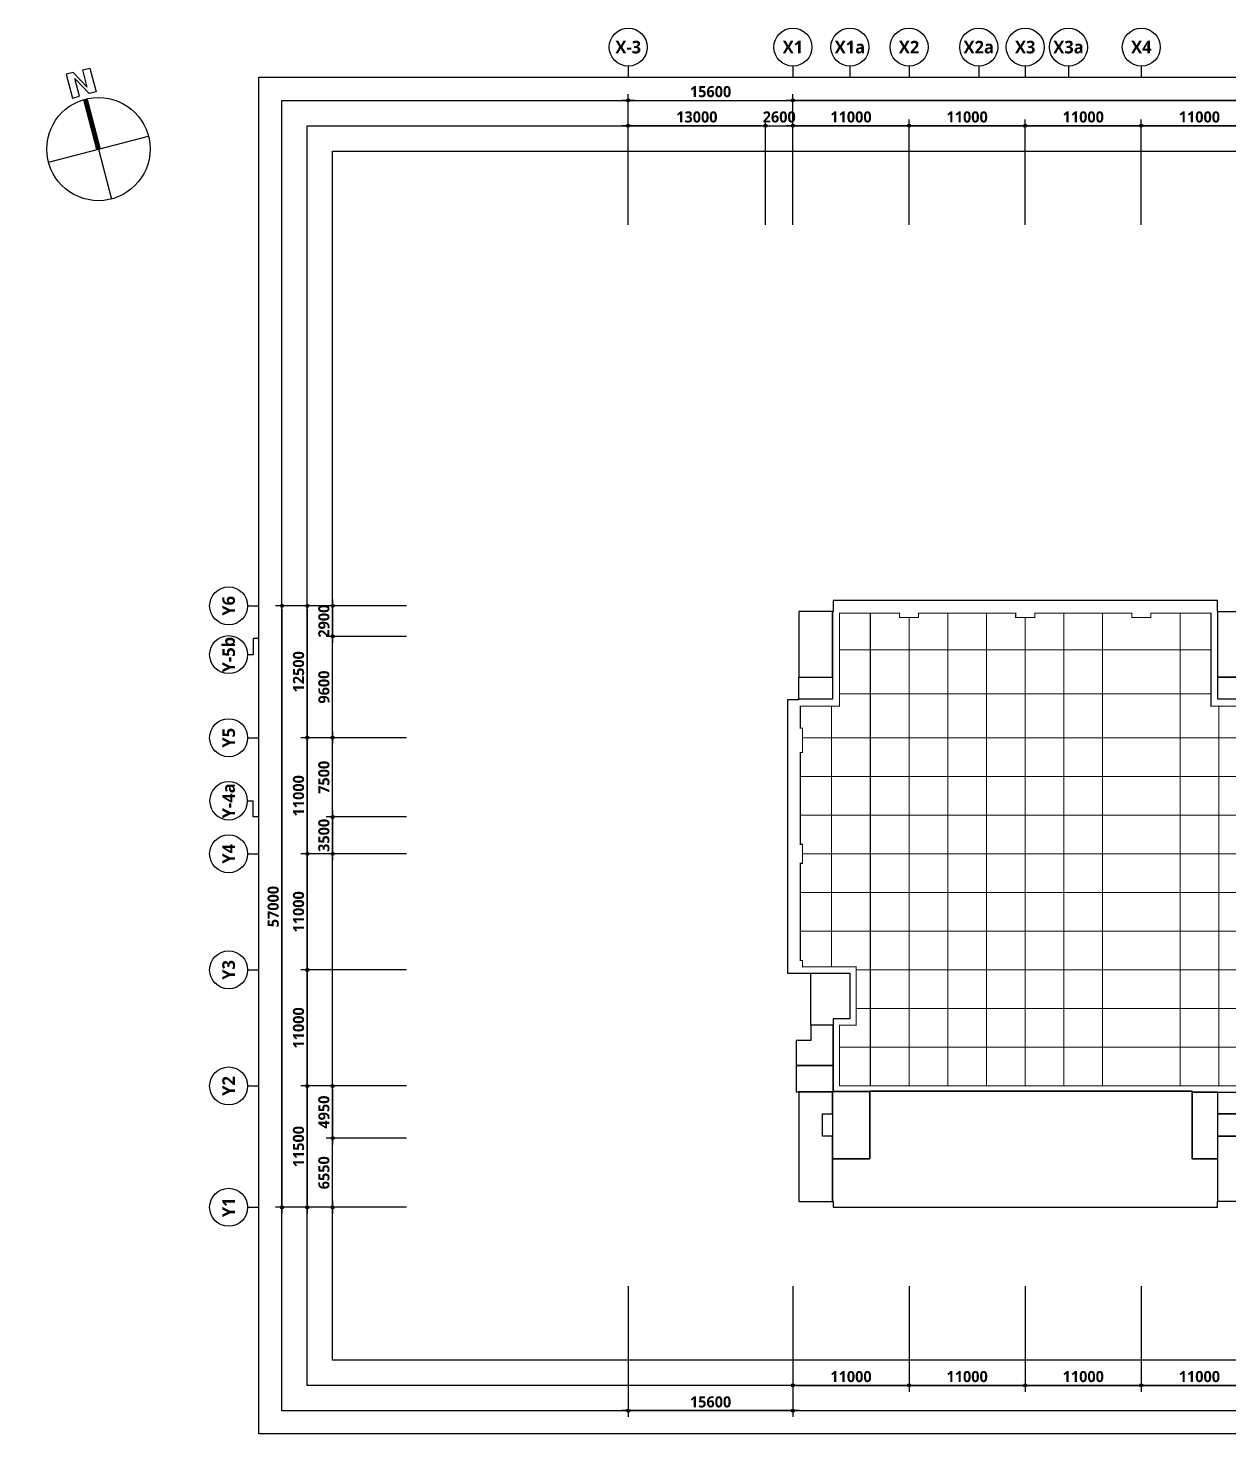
# Model space of a CAD drawing. Header units: millimetres. Extents: x -5354 to 997967, y -1313401 to 249081.
# Drawn here: x 498646 to 612379, y -1106397 to -973176 of the extents above; entities that cross this region are included whole.
import ezdxf
from ezdxf.enums import TextEntityAlignment as Align

# ---------------------------------------------------------------- set-up
doc = ezdxf.new("R2010")
doc.units = ezdxf.units.MM
doc.header["$LTSCALE"] = 300
doc.header["$MEASUREMENT"] = 0
doc.header["$PDSIZE"] = -10
doc.linetypes.add('HIDDEN', pattern=[0.375, 0.25, -0.125])
doc.layers.get('0').update_dxf_attribs({"linetype": 'CONTINUOUS'})
doc.layers.get('Defpoints').update_dxf_attribs({"color": 153, "linetype": 'CONTINUOUS'})
for name, color, linetype in [('A-ANNO-SYMB', 7, 'CONTINUOUS'), ('A-ANNO-TEXT1', 7, 'CONTINUOUS'), ('A-ST-AXIS-BUB', 7, 'CONTINUOUS'), ('A-ST-AXIS-DIM', 7, 'CONTINUOUS'), ('SAWCUT', 20, 'HIDDEN'), ('X-SEC-종$0$A-ST-AXIS-BUB', 7, 'CONTINUOUS')]:
    doc.layers.add(name, color=color, linetype=linetype)
doc.layers.add('Defpoint', color=161, linetype='CONTINUOUS', plot=False)
doc.layers.add('면적', color=210, linetype='CONTINUOUS', plot=False)
doc.styles.add('SH_대대리576', font='')
doc.styles.get('SH_대대리576').set_extended_font_data('NanumGothic', bold=True)
doc.dimstyles.new('SHP 600', dxfattribs={"dimscale": 300, "dimtxt": 3.5, "dimasz": 1, "dimexe": 2, "dimexo": 2, "dimgap": 1, "dimtad": 1, "dimdec": 0, "dimzin": 0, "dimdsep": 46, "dimtxsty": 'SH_대대리576', "dimblk": 'DIMDOT', "dimcen": 0.09, "dimclrt": 3, "dimadec": 0, "dimazin": 1, "dimtfac": 1, "dimtdec": 0, "dimtix": 1, "dimtmove": 2, "dimatfit": 0, "dimldrblk": 'DIMDOT', "dimfxl": 1, "dimtolj": 1, "dimtzin": 0, "dimarcsym": 0})

# ---------------------------------------------------------------- blocks, each defined once
blk = doc.blocks.new('DIMDOT')
at = {"color": 0}
blk.add_line((-2, 0), (2, 0), dxfattribs=at)
for radius in [0.5, 0.25]:
    blk.add_circle((0, 0), radius, dxfattribs=at)
blk = doc.blocks.new('*D791')
at = {"layer": 'A-ST-AXIS-DIM', "color": 0, "lineweight": -2, "transparency": 16777216}
for p, q in [((571087, -991826), (571087, -979426)), ((676387, -980026), (571387, -980026)), ((676687, -991826), (676687, -979426))]:
    blk.add_line(p, q, dxfattribs=at)
at = {"layer": 'Defpoints', "color": 0, "transparency": 16777216}
for p in [(571087, -980026), (571087, -992426), (676687, -992426)]:
    blk.add_point(p, dxfattribs=at)
at = {"layer": 'A-ST-AXIS-DIM', "color": 0, "lineweight": -2, "transparency": 16777216, "xscale": 300, "yscale": 300, "zscale": 300, "rotation": 180}
blk.add_blockref('DIMDOT', (571087, -980026), dxfattribs=at)
at = {"layer": 'A-ST-AXIS-DIM', "color": 0, "lineweight": -2, "transparency": 16777216, "xscale": 300, "yscale": 300, "zscale": 300}
blk.add_blockref('DIMDOT', (676687, -980026), dxfattribs=at)
at = {"layer": 'A-ST-AXIS-DIM', "color": 3, "transparency": 16777216, "insert": (623887, -979201), "char_height": 1050, "attachment_point": 5, "style": 'SH_대대리576'}
blk.add_mtext('\\A1;105600', dxfattribs=at)
blk = doc.blocks.new('*D792')
at = {"layer": 'A-ST-AXIS-DIM', "color": 0, "lineweight": -2, "transparency": 16777216}
for p, q in [((571087, -991826), (571087, -981826)), ((582087, -991826), (582087, -981826)), ((581787, -982426), (571387, -982426))]:
    blk.add_line(p, q, dxfattribs=at)
at = {"layer": 'Defpoints', "color": 0, "transparency": 16777216}
for p in [(571087, -982426), (571087, -992426), (582087, -992426)]:
    blk.add_point(p, dxfattribs=at)
at = {"layer": 'A-ST-AXIS-DIM', "color": 0, "lineweight": -2, "transparency": 16777216, "xscale": 300, "yscale": 300, "zscale": 300, "rotation": 180}
blk.add_blockref('DIMDOT', (571087, -982426), dxfattribs=at)
at = {"layer": 'A-ST-AXIS-DIM', "color": 0, "lineweight": -2, "transparency": 16777216, "xscale": 300, "yscale": 300, "zscale": 300}
blk.add_blockref('DIMDOT', (582087, -982426), dxfattribs=at)
at = {"layer": 'A-ST-AXIS-DIM', "color": 3, "transparency": 16777216, "insert": (576587, -981601), "char_height": 1050, "attachment_point": 5, "style": 'SH_대대리576'}
blk.add_mtext('\\A1;11000', dxfattribs=at)
blk = doc.blocks.new('*D793')
at = {"layer": 'A-ST-AXIS-DIM', "color": 0, "lineweight": -2, "transparency": 16777216}
for p, q in [((582087, -991826), (582087, -981826)), ((593087, -991826), (593087, -981826)), ((592787, -982426), (582387, -982426))]:
    blk.add_line(p, q, dxfattribs=at)
at = {"layer": 'Defpoints', "color": 0, "transparency": 16777216}
for p in [(582087, -982426), (582087, -992426), (593087, -992426)]:
    blk.add_point(p, dxfattribs=at)
at = {"layer": 'A-ST-AXIS-DIM', "color": 0, "lineweight": -2, "transparency": 16777216, "xscale": 300, "yscale": 300, "zscale": 300, "rotation": 180}
blk.add_blockref('DIMDOT', (582087, -982426), dxfattribs=at)
at = {"layer": 'A-ST-AXIS-DIM', "color": 0, "lineweight": -2, "transparency": 16777216, "xscale": 300, "yscale": 300, "zscale": 300}
blk.add_blockref('DIMDOT', (593087, -982426), dxfattribs=at)
at = {"layer": 'A-ST-AXIS-DIM', "color": 3, "transparency": 16777216, "insert": (587587, -981601), "char_height": 1050, "attachment_point": 5, "style": 'SH_대대리576'}
blk.add_mtext('\\A1;11000', dxfattribs=at)
blk = doc.blocks.new('*D794')
at = {"layer": 'A-ST-AXIS-DIM', "color": 0, "lineweight": -2, "transparency": 16777216}
for p, q in [((593087, -991826), (593087, -981826)), ((604087, -991826), (604087, -981826)), ((603787, -982426), (593387, -982426))]:
    blk.add_line(p, q, dxfattribs=at)
at = {"layer": 'Defpoints', "color": 0, "transparency": 16777216}
for p in [(593087, -982426), (593087, -992426), (604087, -992426)]:
    blk.add_point(p, dxfattribs=at)
at = {"layer": 'A-ST-AXIS-DIM', "color": 0, "lineweight": -2, "transparency": 16777216, "xscale": 300, "yscale": 300, "zscale": 300, "rotation": 180}
blk.add_blockref('DIMDOT', (593087, -982426), dxfattribs=at)
at = {"layer": 'A-ST-AXIS-DIM', "color": 0, "lineweight": -2, "transparency": 16777216, "xscale": 300, "yscale": 300, "zscale": 300}
blk.add_blockref('DIMDOT', (604087, -982426), dxfattribs=at)
at = {"layer": 'A-ST-AXIS-DIM', "color": 3, "transparency": 16777216, "insert": (598587, -981601), "char_height": 1050, "attachment_point": 5, "style": 'SH_대대리576'}
blk.add_mtext('\\A1;11000', dxfattribs=at)
blk = doc.blocks.new('*D795')
at = {"layer": 'A-ST-AXIS-DIM', "color": 0, "lineweight": -2, "transparency": 16777216}
for p, q in [((604087, -991826), (604087, -981826)), ((615087, -991826), (615087, -981826)), ((614787, -982426), (604387, -982426))]:
    blk.add_line(p, q, dxfattribs=at)
at = {"layer": 'Defpoints', "color": 0, "transparency": 16777216}
for p in [(604087, -982426), (604087, -992426), (615087, -992426)]:
    blk.add_point(p, dxfattribs=at)
at = {"layer": 'A-ST-AXIS-DIM', "color": 0, "lineweight": -2, "transparency": 16777216, "xscale": 300, "yscale": 300, "zscale": 300, "rotation": 180}
blk.add_blockref('DIMDOT', (604087, -982426), dxfattribs=at)
at = {"layer": 'A-ST-AXIS-DIM', "color": 0, "lineweight": -2, "transparency": 16777216, "xscale": 300, "yscale": 300, "zscale": 300}
blk.add_blockref('DIMDOT', (615087, -982426), dxfattribs=at)
at = {"layer": 'A-ST-AXIS-DIM', "color": 3, "transparency": 16777216, "insert": (609587, -981601), "char_height": 1050, "attachment_point": 5, "style": 'SH_대대리576'}
blk.add_mtext('\\A1;11000', dxfattribs=at)
blk = doc.blocks.new('*D819')
at = {"layer": 'A-ST-AXIS-DIM', "color": 0, "lineweight": -2, "transparency": 16777216}
for p, q in [((534487, -1027926), (522087, -1027926)), ((522687, -1028226), (522687, -1084626)), ((534487, -1084926), (522087, -1084926))]:
    blk.add_line(p, q, dxfattribs=at)
at = {"layer": 'Defpoints', "color": 0, "transparency": 16777216}
for p in [(535087, -1027926), (522687, -1084926), (535087, -1084926)]:
    blk.add_point(p, dxfattribs=at)
at = {"layer": 'A-ST-AXIS-DIM', "color": 0, "lineweight": -2, "transparency": 16777216, "xscale": 300, "yscale": 300, "zscale": 300}
for p, rotation in [((522687, -1027926), 90), ((522687, -1084926), 270)]:
    blk.add_blockref('DIMDOT', p, dxfattribs=dict(at, rotation=rotation))
at = {"layer": 'A-ST-AXIS-DIM', "color": 3, "transparency": 16777216, "insert": (521862, -1056426), "char_height": 1050, "attachment_point": 5, "rotation": 90, "style": 'SH_대대리576'}
blk.add_mtext('\\A1;57000', dxfattribs=at)
blk = doc.blocks.new('*D820')
at = {"layer": 'A-ST-AXIS-DIM', "color": 0, "lineweight": -2, "transparency": 16777216}
for p, q in [((534487, -1073426), (524487, -1073426)), ((525087, -1073726), (525087, -1084626)), ((534487, -1084926), (524487, -1084926))]:
    blk.add_line(p, q, dxfattribs=at)
at = {"layer": 'Defpoints', "color": 0, "transparency": 16777216}
for p in [(535087, -1073426), (525087, -1084926), (535087, -1084926)]:
    blk.add_point(p, dxfattribs=at)
at = {"layer": 'A-ST-AXIS-DIM', "color": 0, "lineweight": -2, "transparency": 16777216, "xscale": 300, "yscale": 300, "zscale": 300}
for p, rotation in [((525087, -1073426), 90), ((525087, -1084926), 270)]:
    blk.add_blockref('DIMDOT', p, dxfattribs=dict(at, rotation=rotation))
at = {"layer": 'A-ST-AXIS-DIM', "color": 3, "transparency": 16777216, "insert": (524262, -1079176), "char_height": 1050, "attachment_point": 5, "rotation": 90, "style": 'SH_대대리576'}
blk.add_mtext('\\A1;11500', dxfattribs=at)
blk = doc.blocks.new('*D821')
at = {"layer": 'A-ST-AXIS-DIM', "color": 0, "lineweight": -2, "transparency": 16777216}
for p, q in [((534487, -1062426), (524487, -1062426)), ((525087, -1062726), (525087, -1073126)), ((534487, -1073426), (524487, -1073426))]:
    blk.add_line(p, q, dxfattribs=at)
at = {"layer": 'Defpoints', "color": 0, "transparency": 16777216}
for p in [(535087, -1062426), (525087, -1073426), (535087, -1073426)]:
    blk.add_point(p, dxfattribs=at)
at = {"layer": 'A-ST-AXIS-DIM', "color": 0, "lineweight": -2, "transparency": 16777216, "xscale": 300, "yscale": 300, "zscale": 300}
for p, rotation in [((525087, -1062426), 90), ((525087, -1073426), 270)]:
    blk.add_blockref('DIMDOT', p, dxfattribs=dict(at, rotation=rotation))
at = {"layer": 'A-ST-AXIS-DIM', "color": 3, "transparency": 16777216, "insert": (524262, -1067926), "char_height": 1050, "attachment_point": 5, "rotation": 90, "style": 'SH_대대리576'}
blk.add_mtext('\\A1;11000', dxfattribs=at)
blk = doc.blocks.new('*D822')
at = {"layer": 'A-ST-AXIS-DIM', "color": 0, "lineweight": -2, "transparency": 16777216}
for p, q in [((534487, -1051426), (524487, -1051426)), ((525087, -1051726), (525087, -1062126)), ((534487, -1062426), (524487, -1062426))]:
    blk.add_line(p, q, dxfattribs=at)
at = {"layer": 'Defpoints', "color": 0, "transparency": 16777216}
for p in [(535087, -1051426), (525087, -1062426), (535087, -1062426)]:
    blk.add_point(p, dxfattribs=at)
at = {"layer": 'A-ST-AXIS-DIM', "color": 0, "lineweight": -2, "transparency": 16777216, "xscale": 300, "yscale": 300, "zscale": 300}
for p, rotation in [((525087, -1051426), 90), ((525087, -1062426), 270)]:
    blk.add_blockref('DIMDOT', p, dxfattribs=dict(at, rotation=rotation))
at = {"layer": 'A-ST-AXIS-DIM', "color": 3, "transparency": 16777216, "insert": (524262, -1056926), "char_height": 1050, "attachment_point": 5, "rotation": 90, "style": 'SH_대대리576'}
blk.add_mtext('\\A1;11000', dxfattribs=at)
blk = doc.blocks.new('*D823')
at = {"layer": 'A-ST-AXIS-DIM', "color": 0, "lineweight": -2, "transparency": 16777216}
for p, q in [((534487, -1040426), (524487, -1040426)), ((525087, -1040726), (525087, -1051126)), ((534487, -1051426), (524487, -1051426))]:
    blk.add_line(p, q, dxfattribs=at)
at = {"layer": 'Defpoints', "color": 0, "transparency": 16777216}
for p in [(535087, -1040426), (525087, -1051426), (535087, -1051426)]:
    blk.add_point(p, dxfattribs=at)
at = {"layer": 'A-ST-AXIS-DIM', "color": 0, "lineweight": -2, "transparency": 16777216, "xscale": 300, "yscale": 300, "zscale": 300}
for p, rotation in [((525087, -1040426), 90), ((525087, -1051426), 270)]:
    blk.add_blockref('DIMDOT', p, dxfattribs=dict(at, rotation=rotation))
at = {"layer": 'A-ST-AXIS-DIM', "color": 3, "transparency": 16777216, "insert": (524262, -1045926), "char_height": 1050, "attachment_point": 5, "rotation": 90, "style": 'SH_대대리576'}
blk.add_mtext('\\A1;11000', dxfattribs=at)
blk = doc.blocks.new('*D824')
at = {"layer": 'A-ST-AXIS-DIM', "color": 0, "lineweight": -2, "transparency": 16777216}
for p, q in [((534487, -1027926), (524487, -1027926)), ((525087, -1028226), (525087, -1040126)), ((534487, -1040426), (524487, -1040426))]:
    blk.add_line(p, q, dxfattribs=at)
at = {"layer": 'Defpoints', "color": 0, "transparency": 16777216}
for p in [(535087, -1027926), (525087, -1040426), (535087, -1040426)]:
    blk.add_point(p, dxfattribs=at)
at = {"layer": 'A-ST-AXIS-DIM', "color": 0, "lineweight": -2, "transparency": 16777216, "xscale": 300, "yscale": 300, "zscale": 300}
for p, rotation in [((525087, -1027926), 90), ((525087, -1040426), 270)]:
    blk.add_blockref('DIMDOT', p, dxfattribs=dict(at, rotation=rotation))
at = {"layer": 'A-ST-AXIS-DIM', "color": 3, "transparency": 16777216, "insert": (524262, -1034176), "char_height": 1050, "attachment_point": 5, "rotation": 90, "style": 'SH_대대리576'}
blk.add_mtext('\\A1;12500', dxfattribs=at)
blk = doc.blocks.new('*D896')
at = {"layer": 'A-ST-AXIS-DIM', "color": 0, "lineweight": -2, "transparency": 16777216}
for p, q in [((571087, -1092397), (571087, -1102397)), ((582087, -1092397), (582087, -1102397)), ((571387, -1101797), (581787, -1101797))]:
    blk.add_line(p, q, dxfattribs=at)
at = {"layer": 'Defpoints', "color": 0, "transparency": 16777216}
for p in [(571087, -1091797), (582087, -1091797), (582087, -1101797)]:
    blk.add_point(p, dxfattribs=at)
at = {"layer": 'A-ST-AXIS-DIM', "color": 0, "lineweight": -2, "transparency": 16777216, "xscale": 300, "yscale": 300, "zscale": 300, "rotation": 180}
blk.add_blockref('DIMDOT', (571087, -1101797), dxfattribs=at)
at = {"layer": 'A-ST-AXIS-DIM', "color": 0, "lineweight": -2, "transparency": 16777216, "xscale": 300, "yscale": 300, "zscale": 300}
blk.add_blockref('DIMDOT', (582087, -1101797), dxfattribs=at)
at = {"layer": 'A-ST-AXIS-DIM', "color": 3, "transparency": 16777216, "insert": (576587, -1100972), "char_height": 1050, "attachment_point": 5, "style": 'SH_대대리576'}
blk.add_mtext('\\A1;11000', dxfattribs=at)
blk = doc.blocks.new('*D897')
at = {"layer": 'A-ST-AXIS-DIM', "color": 0, "lineweight": -2, "transparency": 16777216}
for p, q in [((582087, -1092397), (582087, -1102397)), ((593087, -1092397), (593087, -1102397)), ((582387, -1101797), (592787, -1101797))]:
    blk.add_line(p, q, dxfattribs=at)
at = {"layer": 'Defpoints', "color": 0, "transparency": 16777216}
for p in [(582087, -1091797), (593087, -1091797), (593087, -1101797)]:
    blk.add_point(p, dxfattribs=at)
at = {"layer": 'A-ST-AXIS-DIM', "color": 0, "lineweight": -2, "transparency": 16777216, "xscale": 300, "yscale": 300, "zscale": 300, "rotation": 180}
blk.add_blockref('DIMDOT', (582087, -1101797), dxfattribs=at)
at = {"layer": 'A-ST-AXIS-DIM', "color": 0, "lineweight": -2, "transparency": 16777216, "xscale": 300, "yscale": 300, "zscale": 300}
blk.add_blockref('DIMDOT', (593087, -1101797), dxfattribs=at)
at = {"layer": 'A-ST-AXIS-DIM', "color": 3, "transparency": 16777216, "insert": (587587, -1100972), "char_height": 1050, "attachment_point": 5, "style": 'SH_대대리576'}
blk.add_mtext('\\A1;11000', dxfattribs=at)
blk = doc.blocks.new('*D898')
at = {"layer": 'A-ST-AXIS-DIM', "color": 0, "lineweight": -2, "transparency": 16777216}
for p, q in [((593087, -1092397), (593087, -1102397)), ((604087, -1092397), (604087, -1102397)), ((593387, -1101797), (603787, -1101797))]:
    blk.add_line(p, q, dxfattribs=at)
at = {"layer": 'Defpoints', "color": 0, "transparency": 16777216}
for p in [(593087, -1091797), (604087, -1091797), (604087, -1101797)]:
    blk.add_point(p, dxfattribs=at)
at = {"layer": 'A-ST-AXIS-DIM', "color": 0, "lineweight": -2, "transparency": 16777216, "xscale": 300, "yscale": 300, "zscale": 300, "rotation": 180}
blk.add_blockref('DIMDOT', (593087, -1101797), dxfattribs=at)
at = {"layer": 'A-ST-AXIS-DIM', "color": 0, "lineweight": -2, "transparency": 16777216, "xscale": 300, "yscale": 300, "zscale": 300}
blk.add_blockref('DIMDOT', (604087, -1101797), dxfattribs=at)
at = {"layer": 'A-ST-AXIS-DIM', "color": 3, "transparency": 16777216, "insert": (598587, -1100972), "char_height": 1050, "attachment_point": 5, "style": 'SH_대대리576'}
blk.add_mtext('\\A1;11000', dxfattribs=at)
blk = doc.blocks.new('*D899')
at = {"layer": 'A-ST-AXIS-DIM', "color": 0, "lineweight": -2, "transparency": 16777216}
for p, q in [((604087, -1092397), (604087, -1102397)), ((615087, -1092397), (615087, -1102397)), ((604387, -1101797), (614787, -1101797))]:
    blk.add_line(p, q, dxfattribs=at)
at = {"layer": 'Defpoints', "color": 0, "transparency": 16777216}
for p in [(604087, -1091797), (615087, -1091797), (615087, -1101797)]:
    blk.add_point(p, dxfattribs=at)
at = {"layer": 'A-ST-AXIS-DIM', "color": 0, "lineweight": -2, "transparency": 16777216, "xscale": 300, "yscale": 300, "zscale": 300, "rotation": 180}
blk.add_blockref('DIMDOT', (604087, -1101797), dxfattribs=at)
at = {"layer": 'A-ST-AXIS-DIM', "color": 0, "lineweight": -2, "transparency": 16777216, "xscale": 300, "yscale": 300, "zscale": 300}
blk.add_blockref('DIMDOT', (615087, -1101797), dxfattribs=at)
at = {"layer": 'A-ST-AXIS-DIM', "color": 3, "transparency": 16777216, "insert": (609587, -1100972), "char_height": 1050, "attachment_point": 5, "style": 'SH_대대리576'}
blk.add_mtext('\\A1;11000', dxfattribs=at)
blk = doc.blocks.new('*D905')
at = {"layer": 'A-ST-AXIS-DIM', "color": 0, "lineweight": -2, "transparency": 16777216}
for p, q in [((571087, -1092397), (571087, -1104797)), ((670087, -1092397), (670087, -1104797)), ((571387, -1104197), (669787, -1104197))]:
    blk.add_line(p, q, dxfattribs=at)
at = {"layer": 'Defpoints', "color": 0, "transparency": 16777216}
for p in [(571087, -1091797), (670087, -1091797), (670087, -1104197)]:
    blk.add_point(p, dxfattribs=at)
at = {"layer": 'A-ST-AXIS-DIM', "color": 0, "lineweight": -2, "transparency": 16777216, "xscale": 300, "yscale": 300, "zscale": 300, "rotation": 180}
blk.add_blockref('DIMDOT', (571087, -1104197), dxfattribs=at)
at = {"layer": 'A-ST-AXIS-DIM', "color": 0, "lineweight": -2, "transparency": 16777216, "xscale": 300, "yscale": 300, "zscale": 300}
blk.add_blockref('DIMDOT', (670087, -1104197), dxfattribs=at)
at = {"layer": 'A-ST-AXIS-DIM', "color": 3, "transparency": 16777216, "insert": (620587, -1103372), "char_height": 1050, "attachment_point": 5, "style": 'SH_대대리576'}
blk.add_mtext('\\A1;99000', dxfattribs=at)
blk = doc.blocks.new('dr-sy-018-D-M')
at = {"layer": 'A-ANNO-SYMB'}
for p, q in [((-1, 16.4), (-2.5, 16.4)), ((-2.5, 16.4), (-2.5, 11.4)), ((-1, 16.4), (1, 12.8)), ((-1, 15.09), (1.05, 11.4)), ((-1, 11.4), (-1, 15.09)), ((1, 12.8), (1, 16.4)), ((1, 16.4), (2.5, 16.4)), ((2.5, 16.4), (2.5, 11.4)), ((-2.5, 11.4), (-1, 11.4)), ((2.5, 11.4), (1.05, 11.4)), ((-10.5, 0), (10.5, 0)), ((0, 0), (0, -10.5))]:
    blk.add_line(p, q, dxfattribs=at)
at = {"layer": 'A-ANNO-SYMB', "const_width": 1}
blk.add_lwpolyline([(0, 10.5), (0, 0)], dxfattribs=at)
at = {"layer": 'A-ANNO-SYMB'}
blk.add_circle((0, 0), 10.5, dxfattribs=at)
blk = doc.blocks.new('A-ST-AXIS-BUB-1')
at = {"layer": 'A-ST-AXIS-BUB'}
blk.add_line((0, 350), (0, 0), dxfattribs=at)
blk.add_circle((0, 950), 600, dxfattribs=at)
blk = doc.blocks.new('A-ST-AXIS-BUB-2')
at = {"layer": 'X-SEC-종$0$A-ST-AXIS-BUB'}
blk.add_line((1800, 1050, -103000), (1800, 525, -103000), dxfattribs=at)
at = {"layer": 'X-SEC-종$0$A-ST-AXIS-BUB', "elevation": -103000}
blk.add_lwpolyline([(3323, 0), (3323, 525), (1800, 525)], dxfattribs=at)
at = {"layer": 'X-SEC-종$0$A-ST-AXIS-BUB'}
blk.add_circle((1800, 2850, -103000), 1800, dxfattribs=at)
blk = doc.blocks.new('*D928')
at = {"layer": 'A-ST-AXIS-DIM', "color": 0, "lineweight": -2, "transparency": 16777216}
for p, q in [((555487, -991826), (555487, -979426)), ((555787, -980026), (570787, -980026)), ((571087, -991826), (571087, -979426))]:
    blk.add_line(p, q, dxfattribs=at)
at = {"layer": 'Defpoints', "color": 0, "transparency": 16777216}
for p in [(571087, -980026), (555487, -992426), (571087, -992426)]:
    blk.add_point(p, dxfattribs=at)
at = {"layer": 'A-ST-AXIS-DIM', "color": 0, "lineweight": -2, "transparency": 16777216, "xscale": 300, "yscale": 300, "zscale": 300, "rotation": 180}
blk.add_blockref('DIMDOT', (555487, -980026), dxfattribs=at)
at = {"layer": 'A-ST-AXIS-DIM', "color": 0, "lineweight": -2, "transparency": 16777216, "xscale": 300, "yscale": 300, "zscale": 300}
blk.add_blockref('DIMDOT', (571087, -980026), dxfattribs=at)
at = {"layer": 'A-ST-AXIS-DIM', "color": 3, "transparency": 16777216, "insert": (563287, -979201), "char_height": 1050, "attachment_point": 5, "style": 'SH_대대리576'}
blk.add_mtext('\\A1;15600', dxfattribs=at)
blk = doc.blocks.new('*D929')
at = {"layer": 'A-ST-AXIS-DIM', "color": 0, "lineweight": -2, "transparency": 16777216}
for p, q in [((555487, -1092397), (555487, -1104797)), ((571087, -1092397), (571087, -1104797)), ((570787, -1104197), (555787, -1104197))]:
    blk.add_line(p, q, dxfattribs=at)
at = {"layer": 'Defpoints', "color": 0, "transparency": 16777216}
for p in [(555487, -1091797), (571087, -1091797), (555487, -1104197)]:
    blk.add_point(p, dxfattribs=at)
at = {"layer": 'A-ST-AXIS-DIM', "color": 0, "lineweight": -2, "transparency": 16777216, "xscale": 300, "yscale": 300, "zscale": 300, "rotation": 180}
blk.add_blockref('DIMDOT', (555487, -1104197), dxfattribs=at)
at = {"layer": 'A-ST-AXIS-DIM', "color": 0, "lineweight": -2, "transparency": 16777216, "xscale": 300, "yscale": 300, "zscale": 300}
blk.add_blockref('DIMDOT', (571087, -1104197), dxfattribs=at)
at = {"layer": 'A-ST-AXIS-DIM', "color": 3, "transparency": 16777216, "insert": (563287, -1103372), "char_height": 1050, "attachment_point": 5, "style": 'SH_대대리576'}
blk.add_mtext('\\A1;15600', dxfattribs=at)
blk = doc.blocks.new('*D963')
at = {"layer": 'A-ST-AXIS-DIM', "color": 0, "lineweight": -2, "transparency": 16777216}
for p, q in [((534487, -1047926), (526887, -1047926)), ((527487, -1047626), (527487, -1047326)), ((527487, -1047926), (527487, -1051426)), ((534487, -1051426), (526887, -1051426)), ((527487, -1051726), (527487, -1052026))]:
    blk.add_line(p, q, dxfattribs=at)
at = {"layer": 'Defpoints', "color": 0, "transparency": 16777216}
for p in [(535087, -1047926), (527487, -1051426), (535087, -1051426)]:
    blk.add_point(p, dxfattribs=at)
at = {"layer": 'A-ST-AXIS-DIM', "color": 0, "lineweight": -2, "transparency": 16777216, "xscale": 300, "yscale": 300, "zscale": 300}
for p, rotation in [((527487, -1047926), 270), ((527487, -1051426), 90)]:
    blk.add_blockref('DIMDOT', p, dxfattribs=dict(at, rotation=rotation))
at = {"layer": 'A-ST-AXIS-DIM', "color": 3, "transparency": 16777216, "insert": (526662, -1049676), "char_height": 1050, "attachment_point": 5, "rotation": 90, "style": 'SH_대대리576'}
blk.add_mtext('\\A1;3500', dxfattribs=at)
blk = doc.blocks.new('*D964')
at = {"layer": 'A-ST-AXIS-DIM', "color": 0, "lineweight": -2, "transparency": 16777216}
for p, q in [((534487, -1040426), (526887, -1040426)), ((527487, -1047626), (527487, -1040726)), ((534487, -1047926), (526887, -1047926))]:
    blk.add_line(p, q, dxfattribs=at)
at = {"layer": 'Defpoints', "color": 0, "transparency": 16777216}
for p in [(527487, -1040426), (535087, -1040426), (535087, -1047926)]:
    blk.add_point(p, dxfattribs=at)
at = {"layer": 'A-ST-AXIS-DIM', "color": 0, "lineweight": -2, "transparency": 16777216, "xscale": 300, "yscale": 300, "zscale": 300}
for p, rotation in [((527487, -1040426), 90), ((527487, -1047926), 270)]:
    blk.add_blockref('DIMDOT', p, dxfattribs=dict(at, rotation=rotation))
at = {"layer": 'A-ST-AXIS-DIM', "color": 3, "transparency": 16777216, "insert": (526662, -1044176), "char_height": 1050, "attachment_point": 5, "rotation": 90, "style": 'SH_대대리576'}
blk.add_mtext('\\A1;7500', dxfattribs=at)
blk = doc.blocks.new('*D972')
at = {"layer": 'A-ST-AXIS-DIM', "color": 0, "lineweight": -2, "transparency": 16777216}
for p, q in [((568487, -991826), (568487, -981826)), ((571087, -991826), (571087, -981826)), ((568187, -982426), (567887, -982426)), ((568487, -982426), (571087, -982426)), ((571387, -982426), (571687, -982426))]:
    blk.add_line(p, q, dxfattribs=at)
at = {"layer": 'Defpoints', "color": 0, "transparency": 16777216}
for p in [(571087, -982426), (568487, -992426), (571087, -992426)]:
    blk.add_point(p, dxfattribs=at)
at = {"layer": 'A-ST-AXIS-DIM', "color": 0, "lineweight": -2, "transparency": 16777216, "xscale": 300, "yscale": 300, "zscale": 300}
blk.add_blockref('DIMDOT', (568487, -982426), dxfattribs=at)
at = {"layer": 'A-ST-AXIS-DIM', "color": 0, "lineweight": -2, "transparency": 16777216, "xscale": 300, "yscale": 300, "zscale": 300, "rotation": 180}
blk.add_blockref('DIMDOT', (571087, -982426), dxfattribs=at)
at = {"layer": 'A-ST-AXIS-DIM', "color": 3, "transparency": 16777216, "insert": (569787, -981601), "char_height": 1050, "attachment_point": 5, "style": 'SH_대대리576'}
blk.add_mtext('\\A1;2600', dxfattribs=at)
blk = doc.blocks.new('*D973')
at = {"layer": 'A-ST-AXIS-DIM', "color": 0, "lineweight": -2, "transparency": 16777216}
for p, q in [((555487, -991826), (555487, -981826)), ((568487, -991826), (568487, -981826)), ((568187, -982426), (555787, -982426))]:
    blk.add_line(p, q, dxfattribs=at)
at = {"layer": 'Defpoints', "color": 0, "transparency": 16777216}
for p in [(555487, -982426), (555487, -992426), (568487, -992426)]:
    blk.add_point(p, dxfattribs=at)
at = {"layer": 'A-ST-AXIS-DIM', "color": 0, "lineweight": -2, "transparency": 16777216, "xscale": 300, "yscale": 300, "zscale": 300, "rotation": 180}
blk.add_blockref('DIMDOT', (555487, -982426), dxfattribs=at)
at = {"layer": 'A-ST-AXIS-DIM', "color": 0, "lineweight": -2, "transparency": 16777216, "xscale": 300, "yscale": 300, "zscale": 300}
blk.add_blockref('DIMDOT', (568487, -982426), dxfattribs=at)
at = {"layer": 'A-ST-AXIS-DIM', "color": 3, "transparency": 16777216, "insert": (561987, -981601), "char_height": 1050, "attachment_point": 5, "style": 'SH_대대리576'}
blk.add_mtext('\\A1;13000', dxfattribs=at)
blk = doc.blocks.new('*D974')
at = {"layer": 'A-ST-AXIS-DIM', "color": 0, "lineweight": -2, "transparency": 16777216}
for p, q in [((534487, -1030826), (526887, -1030826)), ((527487, -1040126), (527487, -1031126)), ((534487, -1040426), (526887, -1040426))]:
    blk.add_line(p, q, dxfattribs=at)
at = {"layer": 'Defpoints', "color": 0, "transparency": 16777216}
for p in [(527487, -1030826), (535087, -1030826), (535087, -1040426)]:
    blk.add_point(p, dxfattribs=at)
at = {"layer": 'A-ST-AXIS-DIM', "color": 0, "lineweight": -2, "transparency": 16777216, "xscale": 300, "yscale": 300, "zscale": 300}
for p, rotation in [((527487, -1030826), 90), ((527487, -1040426), 270)]:
    blk.add_blockref('DIMDOT', p, dxfattribs=dict(at, rotation=rotation))
at = {"layer": 'A-ST-AXIS-DIM', "color": 3, "transparency": 16777216, "insert": (526662, -1035626), "char_height": 1050, "attachment_point": 5, "rotation": 90, "style": 'SH_대대리576'}
blk.add_mtext('\\A1;9600', dxfattribs=at)
blk = doc.blocks.new('*D975')
at = {"layer": 'A-ST-AXIS-DIM', "color": 0, "lineweight": -2, "transparency": 16777216}
for p, q in [((534487, -1027926), (526887, -1027926)), ((527487, -1027626), (527487, -1027326)), ((527487, -1027926), (527487, -1030826)), ((534487, -1030826), (526887, -1030826)), ((527487, -1031126), (527487, -1031426))]:
    blk.add_line(p, q, dxfattribs=at)
at = {"layer": 'Defpoints', "color": 0, "transparency": 16777216}
for p in [(535087, -1027926), (527487, -1030826), (535087, -1030826)]:
    blk.add_point(p, dxfattribs=at)
at = {"layer": 'A-ST-AXIS-DIM', "color": 0, "lineweight": -2, "transparency": 16777216, "xscale": 300, "yscale": 300, "zscale": 300}
for p, rotation in [((527487, -1027926), 270), ((527487, -1030826), 90)]:
    blk.add_blockref('DIMDOT', p, dxfattribs=dict(at, rotation=rotation))
at = {"layer": 'A-ST-AXIS-DIM', "color": 3, "transparency": 16777216, "insert": (526662, -1029376), "char_height": 1050, "attachment_point": 5, "rotation": 90, "style": 'SH_대대리576'}
blk.add_mtext('\\A1;2900', dxfattribs=at)
blk = doc.blocks.new('*D976')
at = {"layer": 'A-ST-AXIS-DIM', "color": 0, "lineweight": -2, "transparency": 16777216}
for p, q in [((534487, -1078376), (526887, -1078376)), ((527487, -1084626), (527487, -1078676)), ((534487, -1084926), (526887, -1084926))]:
    blk.add_line(p, q, dxfattribs=at)
at = {"layer": 'Defpoints', "color": 0, "transparency": 16777216}
for p in [(527487, -1078376), (535087, -1078376), (535087, -1084926)]:
    blk.add_point(p, dxfattribs=at)
at = {"layer": 'A-ST-AXIS-DIM', "color": 0, "lineweight": -2, "transparency": 16777216, "xscale": 300, "yscale": 300, "zscale": 300}
for p, rotation in [((527487, -1078376), 90), ((527487, -1084926), 270)]:
    blk.add_blockref('DIMDOT', p, dxfattribs=dict(at, rotation=rotation))
at = {"layer": 'A-ST-AXIS-DIM', "color": 3, "transparency": 16777216, "insert": (526662, -1081651), "char_height": 1050, "attachment_point": 5, "rotation": 90, "style": 'SH_대대리576'}
blk.add_mtext('\\A1;6550', dxfattribs=at)
blk = doc.blocks.new('*D977')
at = {"layer": 'A-ST-AXIS-DIM', "color": 0, "lineweight": -2, "transparency": 16777216}
for p, q in [((534487, -1073426), (526887, -1073426)), ((527487, -1073726), (527487, -1078076)), ((534487, -1078376), (526887, -1078376))]:
    blk.add_line(p, q, dxfattribs=at)
at = {"layer": 'Defpoints', "color": 0, "transparency": 16777216}
for p in [(535087, -1073426), (527487, -1078376), (535087, -1078376)]:
    blk.add_point(p, dxfattribs=at)
at = {"layer": 'A-ST-AXIS-DIM', "color": 0, "lineweight": -2, "transparency": 16777216, "xscale": 300, "yscale": 300, "zscale": 300}
for p, rotation in [((527487, -1073426), 90), ((527487, -1078376), 270)]:
    blk.add_blockref('DIMDOT', p, dxfattribs=dict(at, rotation=rotation))
at = {"layer": 'A-ST-AXIS-DIM', "color": 3, "transparency": 16777216, "insert": (526662, -1075901), "char_height": 1050, "attachment_point": 5, "rotation": 90, "style": 'SH_대대리576'}
blk.add_mtext('\\A1;4950', dxfattribs=at)
blk = doc.blocks.new('G$CF9371588')
blk.add_line((7800, 10975, 103000), (4300, 10975, 103000))
at = {"layer": '면적'}
for p, q in [((100000, 12500, 103000), (100000, 22200, 103000)), ((66500, 0, 103000), (66500, 11000, 103000))]:
    blk.add_line(p, q, dxfattribs=at)
for points in [[(100000, 26500), (100000, 48025), (98950, 48025), (98950, 48150), (95750, 48150), (95750, 56450), (95700, 56450), (95700, 57500), (44500, 57500), (44500, 57000), (43950, 57000), (43950, 56450), (43950, 48150), (40750, 48150), (40750, 56450), (40700, 56450), (40700, 57500), (4300, 57500), (4300, 56450), (4250, 56450), (4250, 48150), (1050, 48150), (1050, 48100), (0, 48100), (0, 22200), (2200, 22200), (5900, 22200), (5900, 17860), (4300, 17860), (4300, 10975), (7800, 10975), (7800, 11000), (38300, 11000), (38300, 10900), (44000, 10900), (44000, 11000), (66500, 11000), (66500, 26500)], [(40750, 56450), (43950, 56450), (43950, 50250), (40750, 50250)], [(40750, 50250), (43950, 50250), (43950, 48150), (40750, 48150)], [(2200, 17260), (2200, 22200), (5900, 22200), (5900, 17860), (4300, 17860), (4300, 17260)], [(2200, 17260), (2200, 15800), (800, 15800), (800, 13450), (4300, 13450), (4300, 17260), (2200, 17260)], [(800, 13450), (800, 10950), (1050, 10950), (4300, 10950), (4300, 13450)], [(4250, 8850), (4250, 10950), (1050, 10950), (1050, 550), (4250, 550), (4250, 6750), (3300, 6750), (3300, 8850)], [(4250, 4600), (4250, 550), (4300, 550), (4300, 0), (40700, 0), (40700, 550), (40750, 550), (40750, 4600), (38300, 4600), (38300, 11000), (7800, 11000), (7800, 4600)], [(4300, 10975), (4300, 10950), (4250, 10950), (4250, 8850), (4250, 8850), (4250, 6750), (4250, 6750), (4250, 4600), (7800, 4600), (7800, 10975)], [(38300, 10900), (38300, 4600), (40750, 4600), (40750, 8850), (40750, 8850), (40750, 8850), (40750, 8850), (40750, 10900)], [(40750, 10900), (44000, 10900), (44000, 8850), (40750, 8850)], [(43950, 0), (43950, 8850), (44000, 8850), (44000, 11000), (93300, 11000), (93300, 4602), (95750, 4602), (95750, 0)], [(93300, 10900), (93300, 4602), (95700, 4602), (95700, 4602), (95750, 4602), (95750, 8850), (99000, 8850), (99000, 8850), (99000, 9000), (99000, 10900)], [(40750, 8850), (43950, 8850), (43950, 6750), (40750, 6750)], [(98950, 6750), (95750, 6750), (95750, 8850), (98950, 8850)], [(40750, 6750), (43950, 6750), (43950, 550), (40750, 550)], [(98950, 550), (95750, 550), (95750, 6750), (98950, 6750)]]:
    blk.add_lwpolyline(points, close=True, dxfattribs=at)
at = {"layer": '면적', "elevation": 103000}
for points in [[(1050, 50250), (4250, 50250), (4250, 56450), (1050, 56450)], [(98950, 50250), (95750, 50250), (95750, 56450), (98950, 56450)], [(1050, 50250), (4250, 50250), (4250, 48150), (1050, 48150)], [(95750, 50250), (98950, 50250), (98950, 48150), (95750, 48150)], [(66500, 11000), (66500, 26500), (100000, 26500), (100000, 22200), (106350, 22200), (106350, 12500), (100000, 12500), (100000, 10900), (93300, 10900), (93300, 11000)], [(66500, 11000), (66500, 0), (95750, 0), (95750, 4602), (93300, 4602), (93300, 11000)], [(3300, 8850), (4250, 8850), (4250, 6750), (3300, 6750)]]:
    blk.add_lwpolyline(points, close=True, dxfattribs=at)
at = {"layer": '면적'}
for points in [[(43950, 48150), (44200, 48150), (44200, 44500), (44500, 44500), (44500, 11000)], [(7800, 11000), (38300, 11000)], [(7800, 11000), (38300, 11000)], [(93300, 11000), (45000, 11000)]]:
    blk.add_lwpolyline(points, dxfattribs=at)

msp = doc.modelspace()

# ---------------------------------------------------------------- linework, layer by layer
at = {"layer": 'Defpoint'}
for points in [[(691687.2, -1106397.4), (520487.2, -1106397.4), (520487.2, -977825.9), (691687.2, -977825.9)], [(689487.2, -1104197.4), (522687.2, -1104197.4), (522687.2, -980025.9), (689487.2, -980025.9)], [(687087.2, -1101797.4), (525087.2, -1101797.4), (525087.2, -982425.9), (687087.2, -982425.9)], [(684687.2, -1099397.4), (527487.2, -1099397.4), (527487.2, -984825.9), (684687.2, -984825.9)]]:
    msp.add_lwpolyline(points, close=True, dxfattribs=at)
at = {"layer": 'SAWCUT', "linetype": 'ByBlock', "ltscale": 5, "const_width": 100, "elevation": 103000}
for points in [[(615187.2, -1037425.9), (610687.2, -1037425.9), (610687.2, -1028625.9), (604987.2, -1028625.9), (604987.2, -1029025.9), (603187.2, -1029025.9), (603187.2, -1028625.9), (593987.2, -1028625.9), (593987.2, -1029025.9), (592187.2, -1029025.9), (592187.2, -1028625.9), (582987.2, -1028625.9), (582987.2, -1029025.9), (581187.2, -1029025.9), (581187.2, -1028625.9), (575487.2, -1028625.9), (575487.2, -1037425.9), (571787.2, -1037425.9), (571787.2, -1039525.9), (571987.2, -1039525.9), (571987.2, -1041825.9), (571787.2, -1041825.9), (571787.2, -1050525.9), (571987.2, -1050525.9), (571987.2, -1052325.9), (571787.2, -1052325.9), (571787.2, -1061525.9), (571987.2, -1061525.9), (571987.2, -1062125.9), (577087.2, -1062125.9), (577087.2, -1067665.9), (575487.2, -1067665.9), (575487.2, -1073425.9), (669987.2, -1073425.9)], [(578420.2, -1028625.9), (578420.2, -1073425.9)], [(582087.2, -1029025.9), (582087.2, -1073425.9)], [(585754.2, -1028625.9), (585754.2, -1073425.9)], [(589421.2, -1028625.9), (589421.2, -1073425.9)], [(593087.2, -1029025.9), (593087.2, -1073425.9)], [(596754.2, -1028625.9), (596754.2, -1073425.9)], [(600421.2, -1028625.9), (600421.2, -1073425.9)], [(607754.2, -1028625.9), (607754.2, -1073425.9)], [(575487.2, -1032093.9), (610687.2, -1032093.9)], [(575487.2, -1036259.9), (610687.2, -1036259.9)], [(574753.2, -1037425.9), (574753.2, -1062125.9)], [(611421.2, -1037425.9), (611421.2, -1073425.9)], [(571987.2, -1040425.9), (669187.2, -1040425.9)], [(571787.2, -1044092.9), (669387.2, -1044092.9)], [(571787.2, -1047759.9), (669387.2, -1047759.9)], [(571987.2, -1051425.9), (669187.2, -1051425.9)], [(571787.2, -1055092.9), (669387.2, -1055092.9)], [(571787.2, -1058759.9), (669387.2, -1058759.9)], [(577087.2, -1062425.9), (669187.2, -1062425.9)], [(577087.2, -1066092.9), (669987.2, -1066092.9)], [(575487.2, -1069759.9), (669987.2, -1069759.9)], [(575487.2, -1073425.9), (669987.2, -1073425.9)]]:
    msp.add_lwpolyline(points, dxfattribs=at)

# ---------------------------------------------------------------- block references
at = {"xscale": 465.6960000000489, "yscale": 465.6960000000489, "zscale": 465.6960000000489, "rotation": 14.62512501076412}
msp.add_blockref('dr-sy-018-D-M', (505305.4, -984642.3), dxfattribs=at)
msp.add_blockref('G$CF9371588', (570587.2, -1084925.9))
at = {"layer": 'A-ST-AXIS-BUB', "xscale": 3, "yscale": 3, "zscale": 3}
for p in [(555487.2, -977825.9), (571087.2, -977825.9), (576487.2, -977825.9), (582087.2, -977825.9), (588687.2, -977825.9), (593087.2, -977825.9), (597187.2, -977825.9), (604087.2, -977825.9)]:
    msp.add_blockref('A-ST-AXIS-BUB-1', p, dxfattribs=at)
at = {"layer": 'A-ST-AXIS-BUB', "xscale": 3, "yscale": 3, "zscale": 3, "rotation": 90}
for p in [(520487.2, -1027925.9), (520487.2, -1027925.9), (520487.2, -1040425.9), (520487.2, -1051425.9), (520487.2, -1051425.9), (520487.2, -1062425.9), (520487.2, -1062425.9), (520487.2, -1073425.9), (520487.2, -1073425.9), (520487.2, -1084925.9), (520487.2, -1084925.9)]:
    msp.add_blockref('A-ST-AXIS-BUB-1', p, dxfattribs=at)
at = {"layer": 'A-ST-AXIS-BUB', "rotation": 90}
msp.add_blockref('A-ST-AXIS-BUB-2', (520487.2, -1034348.8), dxfattribs=at)
at = {"layer": 'A-ST-AXIS-BUB', "xscale": -1, "rotation": 89.99999999999977}
msp.add_blockref('A-ST-AXIS-BUB-2', (520487.2, -1044603), dxfattribs=at)

# ---------------------------------------------------------------- texts
at = {"layer": 'A-ANNO-TEXT1', "style": 'SH_대대리576'}
for s, p in [('X-3', (555487.2, -974975.9)), ('X1', (571087.2, -974975.9)), ('X1a', (576487.2, -974975.9)), ('X2', (582087.2, -974975.9)), ('X2a', (588687.2, -974975.9)), ('X3', (593087.2, -974975.9)), ('X3a', (597187.2, -974975.9)), ('X4', (604087.2, -974975.9))]:
    msp.add_text(s, height=1200, dxfattribs=at).set_placement(p, align=Align.MIDDLE_CENTER)
for s, p in [('Y6', (517637.2, -1027925.9)), ('Y6', (517637.2, -1027925.9)), ('Y-5b', (517637.2, -1032548.8)), ('Y5', (517637.2, -1040425.9)), ('Y-4a', (517637.2, -1046403)), ('Y4', (517637.2, -1051425.9)), ('Y4', (517637.2, -1051425.9)), ('Y3', (517637.2, -1062425.9)), ('Y3', (517637.2, -1062425.9)), ('Y2', (517637.2, -1073425.9)), ('Y2', (517637.2, -1073425.9)), ('Y1', (517637.2, -1084925.9)), ('Y1', (517637.2, -1084925.9))]:
    msp.add_text(s, height=1200, rotation=90, dxfattribs=at).set_placement(p, align=Align.MIDDLE_CENTER)

# ---------------------------------------------------------------- dimensions: what is measured, and where the dimension line sits
at = {"layer": 'A-ST-AXIS-DIM'}
for base, p1, p2, angle, picture, middle in [((571087.2, -980025.9), (555487.2, -992425.9), (571087.2, -992425.9), 180, '*D928', (563287.2, -979200.9)), ((571087.2, -982425.9), (568487.2, -992425.9), (571087.2, -992425.9), 180, '*D972', (569787.2, -981600.9)), ((522687.2, -1084925.9), (535087.2, -1027925.9), (535087.2, -1084925.9), 90, '*D819', (521862.2, -1056425.9)), ((525087.2, -1040425.9), (535087.2, -1027925.9), (535087.2, -1040425.9), 90, '*D824', (524262.2, -1034175.9)), ((527487.2, -1030825.9), (535087.2, -1027925.9), (535087.2, -1030825.9), 90, '*D975', (526662.2, -1029375.9)), ((527487.2, -1030825.9), (535087.2, -1040425.9), (535087.2, -1030825.9), 270, '*D974', (526662.2, -1035625.9)), ((525087.2, -1051425.9), (535087.2, -1040425.9), (535087.2, -1051425.9), 90, '*D823', (524262.2, -1045925.9)), ((527487.2, -1040425.9), (535087.2, -1047925.9), (535087.2, -1040425.9), 270, '*D964', (526662.2, -1044175.9)), ((527487.2, -1051425.9), (535087.2, -1047925.9), (535087.2, -1051425.9), 90, '*D963', (526662.2, -1049675.9)), ((525087.2, -1062425.9), (535087.2, -1051425.9), (535087.2, -1062425.9), 90, '*D822', (524262.2, -1056925.9)), ((525087.2, -1073425.9), (535087.2, -1062425.9), (535087.2, -1073425.9), 90, '*D821', (524262.2, -1067925.9)), ((525087.2, -1084925.9), (535087.2, -1073425.9), (535087.2, -1084925.9), 90, '*D820', (524262.2, -1079175.9)), ((527487.2, -1078375.9), (535087.2, -1073425.9), (535087.2, -1078375.9), 90, '*D977', (526662.2, -1075900.9)), ((527487.2, -1078375.9), (535087.2, -1084925.9), (535087.2, -1078375.9), 270, '*D976', (526662.2, -1081650.9)), ((582087.2, -1101797.4), (571087.2, -1091797.4), (582087.2, -1091797.4), 180, '*D896', (576587.2, -1100972.4)), ((670087.2, -1104197.4), (571087.2, -1091797.4), (670087.2, -1091797.4), 180, '*D905', (620587.2, -1103372.4)), ((593087.2, -1101797.4), (582087.2, -1091797.4), (593087.2, -1091797.4), 180, '*D897', (587587.2, -1100972.4)), ((604087.2, -1101797.4), (593087.2, -1091797.4), (604087.2, -1091797.4), 180, '*D898', (598587.2, -1100972.4)), ((615087.2, -1101797.4), (604087.2, -1091797.4), (615087.2, -1091797.4), 180, '*D899', (609587.2, -1100972.4))]:
    dim = msp.add_linear_dim(base=base, p1=p1, p2=p2, angle=angle, dimstyle='SHP 600', dxfattribs=at)
    dim.commit()
    dim.dimension.update_dxf_attribs({"geometry": picture, "text_midpoint": middle})
for base, p1, p2, picture, middle in [((571087.2, -980025.9), (676687.2, -992425.9), (571087.2, -992425.9), '*D791', (623887.2, -979200.9)), ((555487.2, -982425.9), (568487.2, -992425.9), (555487.2, -992425.9), '*D973', (561987.2, -981600.9)), ((571087.2, -982425.9), (582087.2, -992425.9), (571087.2, -992425.9), '*D792', (576587.2, -981600.9)), ((582087.2, -982425.9), (593087.2, -992425.9), (582087.2, -992425.9), '*D793', (587587.2, -981600.9)), ((593087.2, -982425.9), (604087.2, -992425.9), (593087.2, -992425.9), '*D794', (598587.2, -981600.9)), ((604087.2, -982425.9), (615087.2, -992425.9), (604087.2, -992425.9), '*D795', (609587.2, -981600.9)), ((555487.2, -1104197.4), (571087.2, -1091797.4), (555487.2, -1091797.4), '*D929', (563287.2, -1103372.4))]:
    dim = msp.add_linear_dim(base=base, p1=p1, p2=p2, dimstyle='SHP 600', dxfattribs=at)
    dim.commit()
    dim.dimension.update_dxf_attribs({"geometry": picture, "text_midpoint": middle})

doc.saveas('drawing.dxf')
